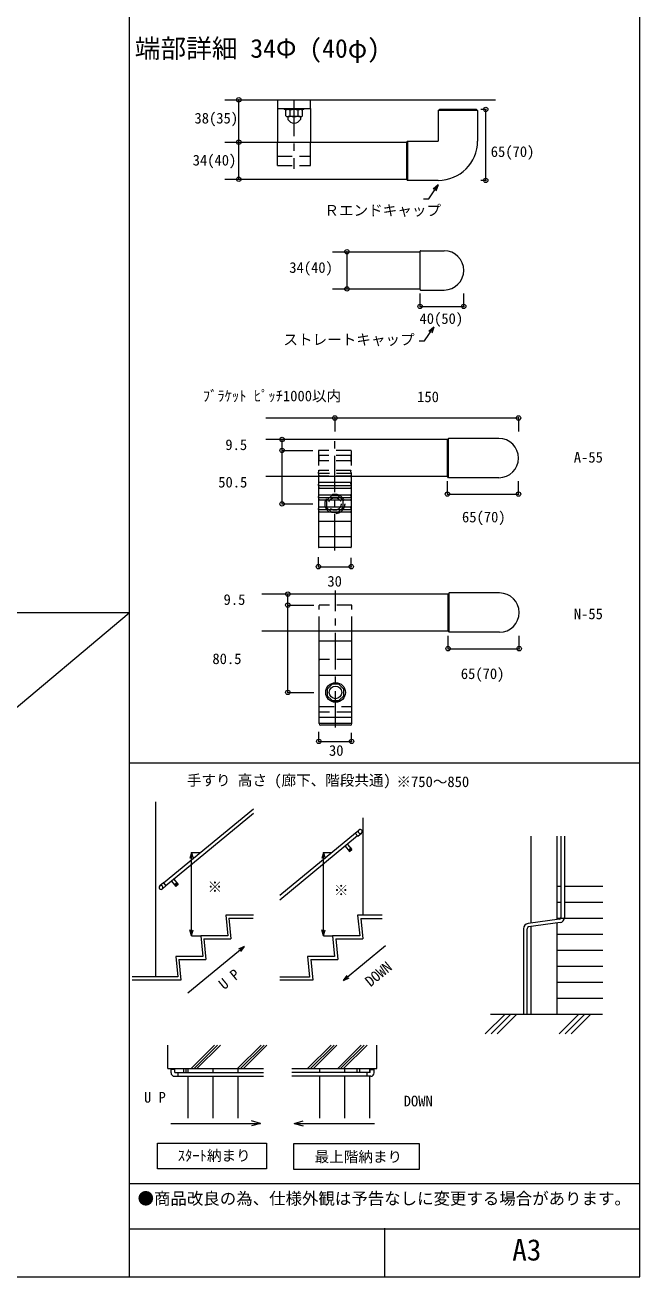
# Model space of a CAD drawing. Units: millimetres, scale not verified. Extents: x -3793 to 1974, y -1367 to 1367.
# Drawn here: x 1130 to 1974, y -1367 to 352 of the extents above; entities that cross this region are included whole.
import ezdxf
from ezdxf.enums import TextEntityAlignment as Align

# ---------------------------------------------------------------- set-up
doc = ezdxf.new("R2010")
doc.units = ezdxf.units.MM
doc.header["$LTSCALE"] = 10
doc.header["$PDMODE"] = 32
doc.header["$PDSIZE"] = 6
for name, pattern in [('CHAIN1', [8, 5, -1, 1, -1]), ('DASHED1', [1.8, 1.2, -0.6]), ('DASHED2', [3, 2, -1])]:
    doc.linetypes.add(name, pattern=pattern)
doc.layers.add('0-0', color=7, linetype='Continuous')
doc.layers.add('0-F_外枠', color=7, linetype='Continuous', lineweight=18)
doc.styles.add('ＭＳ ゴシック', font='')
doc.styles.get('ＭＳ ゴシック').set_extended_font_data('MS Gothic')

msp = doc.modelspace()

# ---------------------------------------------------------------- linework, layer by layer
at = {"layer": '0-F_外枠'}
for p, q in [((1273.23, 1367), (1273.23, -1366.99)), ((1404.54, 249.5), (1775.92, 249.5)), ((1476.74, 249.51), (1476.74, 237.81)), ((1476.74, 249.51), (1521.74, 249.51)), ((1476.74, 237.81), (1476.74, 191.39)), ((1486.03, 236.69), (1486.03, 237.81)), ((1512.59, 236.24), (1486.48, 236.24)), ((1488.28, 227.58), (1488.28, 235.16)), ((1490.91, 226.49), (1490.91, 222.7)), ((1507.98, 226.49), (1491.09, 226.49)), ((1493.91, 227.58), (1493.91, 235.16)), ((1505.16, 227.58), (1505.16, 235.16)), ((1508.16, 226.49), (1508.16, 222.7)), ((1510.79, 227.58), (1510.79, 235.16)), ((1513.04, 236.69), (1513.04, 237.81)), ((1521.74, 237.81), (1521.74, 191.39)), ((1697.24, 234.89), (1698.74, 236.34)), ((1697.24, 234.89), (1697.24, 192.89)), ((1697.24, 234.89), (1697.24, 228.8)), ((1751.24, 234.89), (1697.24, 234.89)), ((1751.24, 234.89), (1751.24, 192.89)), ((1404.54, 191.39), (1653.74, 191.39)), ((1653.74, 191.39), (1655.24, 192.89)), ((1653.74, 191.39), (1653.74, 140.39)), ((1655.24, 192.89), (1655.24, 138.89)), ((1655.24, 192.89), (1697.24, 192.89)), ((1404.54, 140.39), (1653.74, 140.39)), ((1653.74, 140.39), (1655.24, 138.89)), ((1697.24, 138.89), (1655.24, 138.89)), ((1552.24, 40.85), (1672.24, 40.85)), ((1672.24, -10.9), (1672.24, 41.6)), ((1672.99, 42.35), (1705.25, 42.35)), ((1552.24, -10.15), (1672.24, -10.15)), ((1672.99, -11.65), (1705.25, -11.65)), ((1709.86, -216.9), (1460.66, -216.9)), ((1780.36, -215.4), (1711.36, -215.4)), ((1709.86, -267.9), (1460.66, -267.9)), ((1532.86, -267.95), (1532.86, -364.69)), ((1577.86, -267.9), (1577.86, -364.69)), ((1780.36, -269.4), (1711.36, -269.4)), ((1532.86, -279.95), (1533.61, -276.2)), ((1532.86, -279.95), (1533.61, -283.7)), ((1532.86, -279.95), (1577.86, -279.95)), ((1577.11, -276.2), (1533.61, -276.2)), ((1533.61, -283.7), (1577.11, -283.7)), ((1577.86, -279.95), (1577.11, -276.2)), ((1577.86, -279.95), (1577.11, -283.7)), ((1532.86, -296.45), (1533.61, -292.7)), ((1532.86, -296.45), (1533.61, -300.19)), ((1532.86, -296.45), (1577.86, -296.45)), ((1532.86, -312.94), (1533.61, -309.19)), ((1533.61, -292.7), (1577.11, -292.7)), ((1577.11, -300.19), (1533.61, -300.19)), ((1533.61, -309.19), (1577.11, -309.19)), ((1577.86, -296.45), (1577.11, -292.7)), ((1577.86, -296.45), (1577.11, -300.19)), ((1577.86, -312.94), (1577.11, -309.19)), ((1532.86, -312.94), (1533.61, -316.69)), ((1532.86, -312.94), (1577.86, -312.94)), ((1577.11, -316.69), (1533.61, -316.69)), ((1577.86, -312.94), (1577.11, -316.69)), ((1577.86, -329.44), (1532.86, -329.44)), ((1577.86, -350.44), (1532.86, -350.44)), ((1577.11, -365.44), (1533.61, -365.44)), ((1710.78, -429.19), (1455.34, -429.19)), ((1712.28, -427.69), (1710.78, -429.19)), ((1712.28, -481.69), (1712.28, -427.69)), ((1781.28, -427.69), (1712.28, -427.69)), ((1273.23, -455), (-1974, -455)), ((186, -1366.99), (1273.23, -455)), ((1710.78, -480.19), (1455.34, -480.19)), ((1533.78, -606.98), (1533.78, -480.19)), ((1578.78, -606.98), (1578.78, -480.19)), ((1578.78, -493.74), (1533.78, -493.74)), ((1781.28, -481.69), (1712.28, -481.69)), ((1578.03, -540.98), (1534.53, -540.98)), ((1578.78, -598.73), (1533.78, -598.73)), ((1578.78, -606.98), (1533.78, -606.98)), ((1576.53, -609.23), (1536.03, -609.23)), ((1273.23, -661.06), (1973.99, -661.06)), ((1309.85, -955.04), (1309.85, -714.5)), ((1593.93, -736.59), (1593.93, -870.19)), ((1824.56, -881), (1824.56, -761.84)), ((1860.31, -876.04), (1860.31, -761.84)), ((1865.74, -873.17), (1865.74, -761.84)), ((1870.61, -761.84), (1870.61, -873.17)), ((1860.35, -830.42), (1865.74, -830.42)), ((1870.61, -830.42), (1922.87, -830.42)), ((1860.35, -852.38), (1865.74, -852.38)), ((1870.61, -852.38), (1922.87, -852.38)), ((1443.74, -870.21), (1405.66, -870.21)), ((1409.95, -874.5), (1412.81, -902.78)), ((1409.95, -874.5), (1443.22, -874.5)), ((1586.57, -870.25), (1589.43, -898.53)), ((1620.39, -870.25), (1586.57, -870.25)), ((1590.86, -874.54), (1593.72, -902.82)), ((1590.86, -874.54), (1620.39, -874.54)), ((1863.65, -875.58), (1820.55, -881.56)), ((1860.35, -874.34), (1922.87, -874.34)), ((1814.26, -888.78), (1814.26, -1006.1)), ((1819.13, -1006.1), (1819.13, -888.78)), ((1864.32, -880.39), (1821.22, -886.38)), ((1824.56, -1006.1), (1824.56, -885.91)), ((1860.31, -1006.1), (1860.31, -880.95)), ((1375.63, -902.78), (1412.81, -902.78)), ((1375.63, -902.78), (1378.49, -931.05)), ((1552.25, -898.53), (1555.11, -926.8)), ((1589.43, -898.53), (1552.25, -898.53)), ((1556.54, -902.82), (1559.4, -931.09)), ((1556.54, -902.82), (1593.72, -902.82)), ((1860.35, -896.3), (1922.87, -896.3)), ((1517.93, -926.8), (1520.79, -955.08)), ((1555.11, -926.8), (1517.93, -926.8)), ((1860.35, -918.26), (1922.87, -918.26)), ((1341.31, -931.05), (1378.49, -931.05)), ((1341.31, -931.05), (1344.17, -959.33)), ((1522.22, -931.09), (1525.08, -959.37)), ((1522.22, -931.09), (1559.4, -931.09)), ((1860.35, -940.22), (1922.87, -940.22)), ((1339.88, -955.04), (1277.2, -955.04)), ((1344.17, -959.33), (1277.2, -959.33)), ((1520.79, -955.08), (1479.71, -955.08)), ((1525.08, -959.37), (1479.71, -959.37)), ((1860.35, -962.18), (1922.87, -962.18)), ((1860.35, -984.14), (1922.87, -984.14)), ((1788.9, -1006.1), (1761.85, -1033.16)), ((1768.83, -1006.1), (1922.72, -1006.1)), ((1796.99, -1006.1), (1769.94, -1033.16)), ((1805.08, -1006.1), (1778.03, -1033.16)), ((1890.31, -1006.1), (1863.26, -1033.16)), ((1898.4, -1006.1), (1871.35, -1033.16)), ((1906.49, -1006.1), (1879.44, -1033.16)), ((1326.29, -1080.86), (1326.29, -1048.68)), ((1358.11, -1080.86), (1390.29, -1048.68)), ((1362.15, -1080.86), (1394.33, -1048.68)), ((1366.2, -1080.86), (1398.38, -1048.68)), ((1421.94, -1080.86), (1454.12, -1048.68)), ((1425.99, -1080.86), (1458.16, -1048.68)), ((1430.03, -1080.86), (1462.21, -1048.68)), ((1518.04, -1080.86), (1550.22, -1048.68)), ((1522.09, -1080.86), (1554.27, -1048.68)), ((1526.13, -1080.86), (1558.31, -1048.68)), ((1559.28, -1080.86), (1591.46, -1048.68)), ((1563.32, -1080.86), (1595.5, -1048.68)), ((1567.37, -1080.86), (1599.54, -1048.68)), ((1613.02, -1080.86), (1613.02, -1048.68)), ((1326.29, -1080.86), (1457.47, -1080.86)), ((1353.46, -1080.86), (1353.46, -1086.29)), ((1387.78, -1080.86), (1387.78, -1086.29)), ((1422.1, -1080.86), (1422.1, -1086.29)), ((1496.14, -1080.86), (1613.02, -1080.86)), ((1534.37, -1080.86), (1534.37, -1086.29)), ((1568.69, -1080.86), (1568.69, -1086.29)), ((1603.01, -1080.86), (1603.01, -1086.01)), ((1353.46, -1091.16), (1353.46, -1148.9)), ((1387.78, -1091.16), (1387.78, -1148.9)), ((1422.1, -1091.16), (1422.1, -1148.9)), ((1534.37, -1091.16), (1534.37, -1148.9)), ((1568.69, -1091.16), (1568.69, -1148.9)), ((1603.01, -1091.44), (1603.01, -1148.9)), ((1273.23, -1238.68), (1973.99, -1238.68)), ((1273.23, -1300.93), (1973.99, -1300.93)), ((1623.61, -1299.95), (1623.61, -1366.99))]:
    msp.add_line(p, q, dxfattribs=at)
at = {"layer": '0-F_外枠', "color": 3, "lineweight": 9}
for p, q in [((1423.58, 191.39), (1423.58, 249.5)), ((1762.46, 236.39), (1755.74, 236.39)), ((1762.46, 138.89), (1762.46, 236.39)), ((1423.58, 140.39), (1423.58, 191.39)), ((1762.46, 138.89), (1755.74, 138.89)), ((1696.97, 132.72), (1690.23, 126.76)), ((1571.98, 40.85), (1571.98, -10.15)), ((1672.24, -34.15), (1672.24, -16.51)), ((1732.24, -34.15), (1732.24, -16.51)), ((1672.24, -34.15), (1732.24, -34.15)), ((1678.56, -81.62), (1691.17, -62.57)), ((1691.17, -62.57), (1684.43, -68.53)), ((1691.17, -62.57), (1688.31, -71.11)), ((1671.05, -81.62), (1678.56, -81.62)), ((1460.66, -187.4), (1555.36, -187.4)), ((1555.36, -187.4), (1555.36, -206.14)), ((1555.36, -187.4), (1807.36, -187.4)), ((1807.36, -187.4), (1807.36, -206.14)), ((1482.94, -231.95), (1482.94, -216.9)), ((1482.94, -305.44), (1482.94, -231.95)), ((1482.94, -231.95), (1525.28, -231.95)), ((1709.86, -291.9), (1709.86, -274.26)), ((1807.36, -291.9), (1807.36, -274.26)), ((1709.86, -291.9), (1807.36, -291.9)), ((1482.94, -305.44), (1525.28, -305.44)), ((1532.86, -391.59), (1532.86, -378.55)), ((1532.86, -391.59), (1577.86, -391.59)), ((1577.86, -391.59), (1577.86, -379.63)), ((1490.85, -444.24), (1490.85, -429.19)), ((1490.85, -564.23), (1490.85, -444.24)), ((1490.85, -444.24), (1526.55, -444.24)), ((1710.78, -504.19), (1710.78, -486.55)), ((1808.28, -504.19), (1808.28, -486.55)), ((1710.78, -504.19), (1808.28, -504.19)), ((1490.85, -564.23), (1526.55, -564.23)), ((1533.4, -631.6), (1533.4, -618.56)), ((1533.4, -631.6), (1578.4, -631.6)), ((1578.4, -631.6), (1578.4, -619.65)), ((1572.64, -772.9), (1578.63, -780.17)), ((1358.83, -784.09), (1356.61, -792.37)), ((1358.83, -784.09), (1361.05, -792.37)), ((1358.83, -784.09), (1371.41, -784.09)), ((1358.83, -898.49), (1358.83, -784.09)), ((1539.74, -784.13), (1537.52, -792.41)), ((1539.74, -784.13), (1541.96, -792.41)), ((1569.33, -775.62), (1575.32, -782.9)), ((1573.5, -780.69), (1576.82, -777.96)), ((1574.41, -781.79), (1577.72, -779.07)), ((1575.32, -782.9), (1578.63, -780.17)), ((1331.2, -823.46), (1337.19, -830.72)), ((1338.5, -825.57), (1335.19, -828.3)), ((1339.59, -826.89), (1336.28, -829.62)), ((1358.83, -898.49), (1356.61, -890.2)), ((1358.83, -898.49), (1361.05, -890.2)), ((1539.74, -898.53), (1537.52, -890.24)), ((1539.74, -898.53), (1541.96, -890.24)), ((1358.83, -898.49), (1371.34, -898.49)), ((1539.74, -898.53), (1552.25, -898.53)), ((1431.08, -913.14), (1426.1, -920.12)), ((1624.74, -912.4), (1567.17, -959.82)), ((1567.17, -959.82), (1572.15, -952.84)), ((1567.17, -959.82), (1574.98, -956.27)), ((1347.64, -1080.86), (1347.64, -1086.29)), ((1350.95, -1080.86), (1350.95, -1086.29)), ((1585.76, -1080.86), (1585.76, -1086.29)), ((1589.08, -1080.86), (1589.08, -1086.29)), ((1453.37, -1156.04), (1440.94, -1152.71)), ((1499.51, -1156.04), (1511.94, -1152.71)), ((1499.51, -1156.04), (1511.94, -1159.37)), ((1499.51, -1156.04), (1609.65, -1156.04))]:
    msp.add_line(p, q, dxfattribs=at)
at = {"layer": '0-F_外枠', "color": 5, "linetype": 'CHAIN1'}
for p, q in [((1499.24, 249.51), (1499.24, 154.63)), ((1555.36, -369.18), (1555.36, -212.14)), ((1556.28, -612.59), (1556.28, -424.43))]:
    msp.add_line(p, q, dxfattribs=at)
at = {"layer": '0-F_外枠', "color": 4, "linetype": 'DASHED2', "lineweight": 9}
for p, q in [((1476.74, 172.26), (1476.74, 191.39)), ((1521.74, 172.26), (1521.74, 191.39)), ((1476.74, 172.26), (1521.74, 172.26)), ((1476.74, 159.51), (1476.74, 172.26)), ((1521.74, 159.51), (1521.74, 172.26)), ((1476.74, 159.51), (1521.74, 159.51)), ((1532.86, -232.7), (1532.86, -267.9)), ((1577.11, -231.95), (1533.61, -231.95)), ((1533.61, -238.7), (1533.61, -246.2)), ((1577.11, -238.7), (1533.61, -238.7)), ((1577.11, -238.7), (1577.11, -246.2)), ((1577.86, -232.7), (1577.86, -267.95)), ((1577.11, -246.2), (1533.61, -246.2)), ((1532.86, -263.45), (1533.61, -267.2)), ((1577.11, -259.7), (1533.61, -259.7)), ((1577.11, -267.2), (1533.61, -267.2)), ((1577.11, -267.95), (1533.61, -267.95)), ((1577.86, -263.45), (1577.11, -259.7)), ((1577.86, -263.45), (1577.11, -267.2)), ((1533.78, -480.19), (1533.78, -444.99)), ((1578.03, -444.24), (1534.53, -444.24)), ((1578.78, -480.19), (1578.78, -444.99)), ((1578.03, -519.24), (1534.53, -519.24)), ((1534.53, -583.73), (1578.03, -583.73)), ((1578.03, -591.23), (1534.53, -591.23))]:
    msp.add_line(p, q, dxfattribs=at)
at = {"layer": '0-F_外枠', "color": 4, "lineweight": 9}
for p, q in [((1443.74, -724.44), (1320.39, -826.06)), ((1443.74, -730.74), (1323.48, -829.81)), ((1583.39, -757.38), (1588.47, -753.2)), ((1583.57, -757.6), (1479.71, -843.17)), ((1586.66, -761.36), (1479.71, -849.47)), ((1586.85, -761.58), (1583.39, -757.38)), ((1586.85, -761.58), (1591.92, -757.39)), ((1320.21, -825.84), (1315.13, -830.02)), ((1323.66, -830.03), (1318.59, -834.22)), ((1320.21, -825.84), (1323.66, -830.03)), ((1336.01, -1082), (1330.58, -1082)), ((1330.58, -1086.58), (1330.58, -1082)), ((1336.01, -1086.01), (1336.01, -1082)), ((1603.97, -1082), (1609.41, -1082)), ((1603.97, -1086.01), (1603.97, -1082)), ((1609.41, -1086.58), (1609.41, -1082)), ((1335.44, -1091.44), (1340.3, -1091.44)), ((1336.01, -1086.01), (1340.3, -1086.01)), ((1340.3, -1091.44), (1340.3, -1086.01)), ((1340.3, -1086.29), (1457.47, -1086.29)), ((1340.3, -1091.16), (1457.47, -1091.16)), ((1599.68, -1086.29), (1496.14, -1086.29)), ((1599.68, -1091.16), (1496.14, -1091.16)), ((1599.68, -1091.44), (1599.68, -1086.01)), ((1603.97, -1086.01), (1599.68, -1086.01)), ((1604.54, -1091.44), (1599.68, -1091.44))]:
    msp.add_line(p, q, dxfattribs=at)
at = {"layer": '0-F_外枠'}
for points in [[(-1974, -1366.99), (1973.99, -1366.99), (1973.99, 1367), (-1974, 1367)], [(1551.62, -575.48), (1560.94, -575.48), (1567.53, -568.89), (1567.53, -559.57), (1560.94, -552.98), (1551.62, -552.98), (1545.03, -559.57), (1545.03, -568.89)], [(1311.95, -1183.04), (1461.65, -1183.04), (1461.65, -1218.63), (1311.95, -1218.63)], [(1499.07, -1183.66), (1670.85, -1183.66), (1670.85, -1219.24), (1499.07, -1219.24)]]:
    msp.add_lwpolyline(points, close=True, dxfattribs=at)
for points in [[(1476.74, 237.81), (1521.74, 237.81), (1521.74, 249.51)], [(1751.24, 234.89), (1749.74, 236.39), (1698.74, 236.39)], [(1711.36, -269.4), (1711.36, -215.4), (1709.86, -216.9)], [(1711.36, -269.4), (1709.86, -267.9), (1709.86, -216.9)], [(1712.28, -481.69), (1710.78, -480.19), (1710.78, -429.19)], [(1405.66, -870.21), (1408.52, -898.49), (1371.34, -898.49), (1374.2, -926.76), (1337.02, -926.76), (1339.88, -955.04)]]:
    msp.add_lwpolyline(points, dxfattribs=at)
at = {"layer": '0-F_外枠', "color": 3, "lineweight": 9}
for points in [[(1676.85, 113.67), (1684.36, 113.67), (1696.97, 132.72), (1694.11, 124.19)], [(1539.74, -898.53), (1539.74, -784.13), (1551.38, -784.13)], [(1334.52, -820.73), (1340.5, -828), (1337.19, -830.72)], [(1353.84, -976.77), (1431.08, -913.14), (1423.27, -916.69)], [(1330.39, -1156.04), (1453.37, -1156.04), (1440.94, -1159.37)]]:
    msp.add_lwpolyline(points, dxfattribs=at)
at = {"layer": '0-F_外枠', "color": 4, "linetype": 'DASHED2', "lineweight": 9}
msp.add_lwpolyline([(1577.86, -263.45), (1532.86, -263.45), (1533.61, -259.7)], dxfattribs=at)
msp.add_lwpolyline([(1550.7, -316.69), (1560.02, -316.69), (1566.61, -310.1), (1566.61, -300.78), (1560.02, -294.19), (1550.7, -294.19), (1544.11, -300.78), (1544.11, -310.1)], close=True, dxfattribs=at)
for radius in [13.5, 8.62]:
    msp.add_circle((1555.36, -305.44), radius, dxfattribs=at)
at = {"layer": '0-F_外枠'}
for radius in [13.5, 8.62]:
    msp.add_circle((1556.28, -564.23), radius, dxfattribs=at)
for centre, radius, start, end in [((1486.48, 236.69), 0.45, 180, 270), ((1491.09, 232.06), 4.19, 47.75339, 132.24988), ((1491.09, 230.68), 4.19, 227.75012, 312.2466), ((1499.54, 221.13), 15.12, 68.1344, 111.8656), ((1499.54, 241.61), 15.12, 248.1344, 291.8656), ((1507.98, 232.06), 4.19, 47.75012, 132.2466), ((1507.98, 230.68), 4.19, 227.75339, 312.24988), ((1512.59, 236.69), 0.45, 270, 0), ((1499.54, 227.24), 9.75, 207.79288, 332.20221), ((1697.24, 192.89), 54, 270, 0), ((1672.99, 41.6), 0.75, 90, 180), ((1705.25, 15.35), 27, 270, 90), ((1672.99, -10.9), 0.75, 180, 270), ((1780.36, -242.4), 27, 270, 90), ((1533.61, -275.45), 0.75, 180, 270), ((1533.61, -284.45), 0.75, 90, 180), ((1533.61, -291.95), 0.75, 180, 270), ((1577.11, -275.45), 0.75, 270, 0), ((1577.11, -284.45), 0.75, 0, 90), ((1577.11, -291.95), 0.75, 270, 0), ((1533.61, -300.94), 0.75, 90, 180), ((1533.61, -308.44), 0.75, 180, 270), ((1577.11, -300.94), 0.75, 0, 90), ((1577.11, -308.44), 0.75, 270, 0), ((1533.61, -317.44), 0.75, 90, 180), ((1577.11, -317.44), 0.75, 0, 90), ((1540.36, -327.69), 7.5, 180, 183.81407), ((1537.36, -327.79), 4.5, 180, 183.81407), ((1534.36, -327.89), 1.5, 180, 183.81407), ((1533.61, -364.69), 0.75, 180, 270), ((1577.11, -364.69), 0.75, 270, 0), ((1781.28, -454.69), 27, 270, 90), ((1534.53, -540.23), 0.75, 180, 270), ((1578.03, -540.23), 0.75, 270, 0), ((1536.03, -606.98), 2.25, 180, 270), ((1576.53, -606.98), 2.25, 270, 0), ((1863.31, -873.17), 2.43, 277.90716, 360), ((1863.31, -873.17), 7.29, 277.90716, 360), ((1821.56, -888.78), 7.29, 97.90716, 180), ((1821.56, -888.78), 2.43, 97.90716, 180)]:
    msp.add_arc(centre, radius, start, end, dxfattribs=at)
at = {"layer": '0-F_外枠', "color": 4, "linetype": 'DASHED2', "lineweight": 9}
for centre, start, end in [((1533.61, -232.7), 90, 180), ((1533.61, -237.95), 180, 270), ((1577.11, -232.7), 0, 90), ((1577.11, -237.95), 270, 0), ((1533.61, -246.95), 90, 180), ((1577.11, -246.95), 0, 90), ((1533.61, -258.95), 180, 270), ((1533.61, -268.7), 90, 180), ((1577.11, -258.95), 270, 0), ((1577.11, -268.7), 0, 90), ((1534.53, -444.99), 90, 180), ((1578.03, -444.99), 0, 90), ((1534.53, -519.99), 90, 180), ((1578.03, -519.99), 0, 90), ((1534.53, -582.98), 180, 270), ((1578.03, -582.98), 270, 0), ((1534.53, -591.98), 90, 180), ((1578.03, -591.98), 0, 90)]:
    msp.add_arc(centre, 0.75, start, end, dxfattribs=at)
at = {"layer": '0-F_外枠', "color": 4, "lineweight": 9}
for centre, radius, start, end in [((1533.61, -267.95), 0.75, 90, 180), ((1577.11, -267.95), 0.75, 0, 90), ((1590.2, -755.3), 2.72, 309.48, 129.48), ((1316.86, -832.12), 2.72, 129.48, 309.48), ((1335.44, -1086.58), 4.86, 180, 270), ((1604.54, -1086.58), 4.86, 270, 0)]:
    msp.add_arc(centre, radius, start, end, dxfattribs=at)
at = {"layer": '0-F_外枠', "color": 4, "linetype": 'DASHED1', "lineweight": 9}
for centre, start, end in [((1590.2, -755.3), 131.64126, 309.81035), ((1316.86, -832.12), 311.64126, 129.81035)]:
    msp.add_arc(centre, 2.72, start, end, dxfattribs=at)
at = {"layer": '0-F_外枠', "color": 3}
for p in [(1423.58, 249.5), (1762.46, 236.39), (1423.58, 191.39), (1423.58, 140.39), (1762.46, 138.89), (1571.98, 40.85), (1571.98, -10.15), (1672.24, -34.15), (1732.24, -34.15), (1555.36, -187.4), (1807.36, -187.4), (1482.94, -216.9), (1482.94, -231.95), (1709.86, -291.9), (1807.36, -291.9), (1482.94, -305.44), (1532.86, -391.59), (1577.86, -391.59), (1490.85, -429.19), (1490.85, -444.24), (1710.78, -504.19), (1808.28, -504.19), (1490.85, -564.23), (1533.4, -631.6), (1578.4, -631.6)]:
    msp.add_point(p, dxfattribs=at)

# ---------------------------------------------------------------- texts
at = {"layer": '0-0', "style": 'ＭＳ ゴシック'}
for s, height, p in [('端部詳細 34Φ (40φ)', 25.84, (1280.83, 299.49)), ('●商品改良の為、仕様外観は予告なしに変更する場合があります。', 16.54, (1284.69, -1272.49))]:
    msp.add_text(s, height=height, dxfattribs=at).set_placement(p, align=Align.BOTTOM_LEFT)
at = {"layer": '0-F_外枠', "color": 2, "style": 'ＭＳ ゴシック'}
for s, p in [('38(35)', (1362.75, 212.6)), ('34(40)', (1360.3, 154.91)), ('65(70)', (1769.3, 166.7)), ('Ｒエンドキャップ', (1541.08, 86.01)), ('34(40)', (1492.83, 7.5)), ('40(50)', (1671.52, -62.57)), ('ストレートキャップ', (1484.81, -91.5)), ('ﾌﾞﾗｹｯﾄ ﾋﾟｯﾁ1000以内', (1374.17, -168.84)), ('150', (1668.27, -170.04)), ('9.5', (1405.13, -235.82)), ('A-55', (1883.24, -253)), ('50.5', (1395.35, -287.25)), ('65(70)', (1729.82, -335.1)), ('30', (1545.14, -423.33)), ('9.5', (1402.65, -448.44)), ('N-55', (1883.24, -468.09)), ('80.5', (1387.35, -529.75)), ('65(70)', (1728.21, -550.28)), ('30', (1547.31, -655.73)), ('手すり 高さ (廊下、階段共通)', (1352.29, -696.68)), ('※750～850', (1639.88, -698.65)), ('※', (1380.83, -843)), ('※', (1554.06, -847.6)), ('U P', (1293.52, -1131.94)), ('DOWN', (1649.81, -1137.15)), ('ｽﾀｰﾄ納まり', (1339.83, -1212.01)), ('最上階納まり', (1527.66, -1213.7))]:
    msp.add_text(s, height=14.66, dxfattribs=at).set_placement(p, align=Align.BOTTOM_LEFT)
for s, p in [('U P', (1406.29, -976.62)), ('DOWN', (1607.16, -972.65))]:
    msp.add_text(s, height=14.66, rotation=39.48, dxfattribs=at).set_placement(p, align=Align.BOTTOM_LEFT)
at = {"layer": '0-F_外枠', "style": 'ＭＳ ゴシック'}
msp.add_text('A3', height=29.33, dxfattribs=at).set_placement((1798.8, -1353.2), align=Align.BOTTOM_LEFT)

doc.saveas('drawing.dxf')
